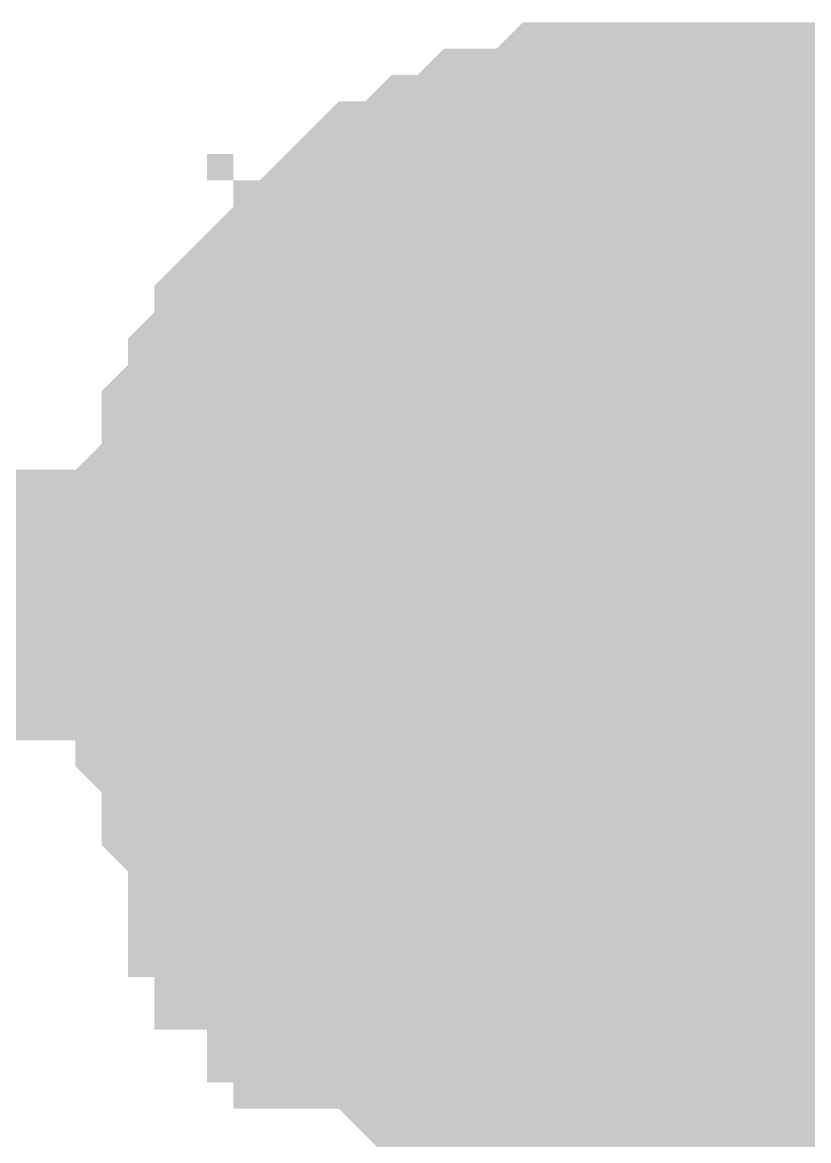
# Model space of a CAD drawing. Header units: inches. Extents: x 0 to 31.5, y 0 to 22.3.
# Drawn here: x 26.6701 to 26.70442, y 18.07642 to 18.12522 of the extents above; entities that cross this region are included whole.
import ezdxf

# ---------------------------------------------------------------- set-up
doc = ezdxf.new("R2010")
doc.units = ezdxf.units.IN
doc.header["$MEASUREMENT"] = 0
doc.layers.add('Sheet', color=255, linetype='Continuous')

msp = doc.modelspace()

# ---------------------------------------------------------------- linework, layer by layer
at = {"layer": 'Sheet'}
for points in [[(26.678314, 18.099799, 0.0118, 0.0118, 0), (26.678314, 18.100948, 0.0118, 0.0118, 0), (26.678314, 18.102096, 0.0118, 0.0118, 0), (26.678314, 18.102096, 0.0118, 0.0118, 0), (26.678314, 18.103245, 0.0118, 0.0118, 0), (26.679462, 18.104393, 0.0118, 0.0118, 0), (26.679462, 18.105542, 0.0118, 0.0118, 0), (26.679462, 18.10669, 0.0118, 0.0118, 0), (26.679462, 18.10669, 0.0118, 0.0118, 0), (26.68061, 18.107839, 0.0118, 0.0118, 0), (26.68061, 18.108987, 0.0118, 0.0118, 0), (26.681759, 18.110136, 0.0118, 0.0118, 0), (26.681759, 18.110136, 0.0118, 0.0118, 0), (26.681759, 18.111285, 0.0118, 0.0118, 0), (26.682907, 18.112433, 0.0118, 0.0118, 0), (26.684055, 18.112433, 0.0118, 0.0118, 0), (26.684055, 18.113582, 0.0118, 0.0118, 0), (26.685203, 18.113582, 0.0118, 0.0118, 0), (26.685203, 18.11473, 0.0118, 0.0118, 0), (26.686352, 18.115879, 0.0118, 0.0118, 0), (26.6875, 18.115879, 0.0118, 0.0118, 0), (26.6875, 18.115879, 0.0118, 0.0118, 0), (26.688648, 18.117027, 0.0118, 0.0118, 0), (26.689797, 18.117027, 0.0118, 0.0118, 0), (26.690945, 18.118176, 0.0118, 0.0118, 0), (26.690945, 18.118176, 0.0118, 0.0118, 0), (26.692093, 18.118176, 0.0118, 0.0118, 0), (26.693241, 18.118176, 0.0118, 0.0118, 0), (26.69439, 18.119324, 0.0118, 0.0118, 0), (26.695538, 18.119324, 0.0118, 0.0118, 0), (26.695538, 18.119324, 0.0118, 0.0118, 0), (26.696686, 18.119324, 0.0118, 0.0118, 0), (26.697835, 18.119324, 0.0118, 0.0118, 0)], [(26.678314, 18.099799, 0.0118, 0.0118, 0), (26.678314, 18.100948, 0.0118, 0.0118, 0), (26.678314, 18.102096, 0.0118, 0.0118, 0), (26.678314, 18.102096, 0.0118, 0.0118, 0), (26.678314, 18.103245, 0.0118, 0.0118, 0), (26.679462, 18.104393, 0.0118, 0.0118, 0), (26.679462, 18.105542, 0.0118, 0.0118, 0), (26.679462, 18.10669, 0.0118, 0.0118, 0), (26.679462, 18.10669, 0.0118, 0.0118, 0), (26.68061, 18.107839, 0.0118, 0.0118, 0), (26.68061, 18.108987, 0.0118, 0.0118, 0), (26.681759, 18.110136, 0.0118, 0.0118, 0), (26.681759, 18.110136, 0.0118, 0.0118, 0), (26.681759, 18.111285, 0.0118, 0.0118, 0), (26.682907, 18.112433, 0.0118, 0.0118, 0), (26.684055, 18.112433, 0.0118, 0.0118, 0), (26.684055, 18.113582, 0.0118, 0.0118, 0), (26.685203, 18.113582, 0.0118, 0.0118, 0), (26.685203, 18.11473, 0.0118, 0.0118, 0), (26.686352, 18.115879, 0.0118, 0.0118, 0), (26.6875, 18.115879, 0.0118, 0.0118, 0), (26.6875, 18.115879, 0.0118, 0.0118, 0), (26.688648, 18.117027, 0.0118, 0.0118, 0), (26.689797, 18.117027, 0.0118, 0.0118, 0), (26.690945, 18.118176, 0.0118, 0.0118, 0), (26.690945, 18.118176, 0.0118, 0.0118, 0), (26.692093, 18.118176, 0.0118, 0.0118, 0), (26.693241, 18.118176, 0.0118, 0.0118, 0), (26.69439, 18.119324, 0.0118, 0.0118, 0), (26.695538, 18.119324, 0.0118, 0.0118, 0), (26.695538, 18.119324, 0.0118, 0.0118, 0), (26.696686, 18.119324, 0.0118, 0.0118, 0), (26.697835, 18.119324, 0.0118, 0.0118, 0)], [(26.678314, 18.099799, 0.0118, 0.0118, 0), (26.678314, 18.100948, 0.0118, 0.0118, 0), (26.678314, 18.102096, 0.0118, 0.0118, 0), (26.678314, 18.102096, 0.0118, 0.0118, 0), (26.678314, 18.103245, 0.0118, 0.0118, 0), (26.679462, 18.104393, 0.0118, 0.0118, 0), (26.679462, 18.105542, 0.0118, 0.0118, 0), (26.679462, 18.10669, 0.0118, 0.0118, 0), (26.679462, 18.10669, 0.0118, 0.0118, 0), (26.68061, 18.107839, 0.0118, 0.0118, 0), (26.68061, 18.108987, 0.0118, 0.0118, 0), (26.681759, 18.110136, 0.0118, 0.0118, 0), (26.681759, 18.110136, 0.0118, 0.0118, 0), (26.681759, 18.111285, 0.0118, 0.0118, 0), (26.682907, 18.112433, 0.0118, 0.0118, 0), (26.684055, 18.112433, 0.0118, 0.0118, 0), (26.684055, 18.113582, 0.0118, 0.0118, 0), (26.685203, 18.113582, 0.0118, 0.0118, 0), (26.685203, 18.11473, 0.0118, 0.0118, 0), (26.686352, 18.115879, 0.0118, 0.0118, 0), (26.6875, 18.115879, 0.0118, 0.0118, 0), (26.6875, 18.115879, 0.0118, 0.0118, 0), (26.688648, 18.117027, 0.0118, 0.0118, 0), (26.689797, 18.117027, 0.0118, 0.0118, 0), (26.690945, 18.118176, 0.0118, 0.0118, 0), (26.690945, 18.118176, 0.0118, 0.0118, 0), (26.692093, 18.118176, 0.0118, 0.0118, 0), (26.693241, 18.118176, 0.0118, 0.0118, 0), (26.69439, 18.119324, 0.0118, 0.0118, 0), (26.695538, 18.119324, 0.0118, 0.0118, 0), (26.695538, 18.119324, 0.0118, 0.0118, 0), (26.696686, 18.119324, 0.0118, 0.0118, 0), (26.697835, 18.119324, 0.0118, 0.0118, 0)], [(26.678314, 18.099799, 0.0118, 0.0118, 0), (26.678314, 18.100948, 0.0118, 0.0118, 0), (26.678314, 18.102096, 0.0118, 0.0118, 0), (26.678314, 18.102096, 0.0118, 0.0118, 0), (26.678314, 18.103245, 0.0118, 0.0118, 0), (26.679462, 18.104393, 0.0118, 0.0118, 0), (26.679462, 18.105542, 0.0118, 0.0118, 0), (26.679462, 18.10669, 0.0118, 0.0118, 0), (26.679462, 18.10669, 0.0118, 0.0118, 0), (26.68061, 18.107839, 0.0118, 0.0118, 0), (26.68061, 18.108987, 0.0118, 0.0118, 0), (26.681759, 18.110136, 0.0118, 0.0118, 0), (26.681759, 18.110136, 0.0118, 0.0118, 0), (26.681759, 18.111285, 0.0118, 0.0118, 0), (26.682907, 18.112433, 0.0118, 0.0118, 0), (26.684055, 18.112433, 0.0118, 0.0118, 0), (26.684055, 18.113582, 0.0118, 0.0118, 0), (26.685203, 18.113582, 0.0118, 0.0118, 0), (26.685203, 18.11473, 0.0118, 0.0118, 0), (26.686352, 18.115879, 0.0118, 0.0118, 0), (26.6875, 18.115879, 0.0118, 0.0118, 0), (26.6875, 18.115879, 0.0118, 0.0118, 0), (26.688648, 18.117027, 0.0118, 0.0118, 0), (26.689797, 18.117027, 0.0118, 0.0118, 0), (26.690945, 18.118176, 0.0118, 0.0118, 0), (26.690945, 18.118176, 0.0118, 0.0118, 0), (26.692093, 18.118176, 0.0118, 0.0118, 0), (26.693241, 18.118176, 0.0118, 0.0118, 0), (26.69439, 18.119324, 0.0118, 0.0118, 0), (26.695538, 18.119324, 0.0118, 0.0118, 0), (26.695538, 18.119324, 0.0118, 0.0118, 0), (26.696686, 18.119324, 0.0118, 0.0118, 0), (26.697835, 18.119324, 0.0118, 0.0118, 0)], [(26.697835, 18.119324, 0.0118, 0.0118, 0), (26.697835, 18.119324, 0.0118, 0.0118, 0)], [(26.697835, 18.119324, 0.0118, 0.0118, 0), (26.698983, 18.119324, 0.0118, 0.0118, 0), (26.700131, 18.119324, 0.0118, 0.0118, 0), (26.70128, 18.119324, 0.0118, 0.0118, 0), (26.702428, 18.119324, 0.0118, 0.0118, 0), (26.703576, 18.118176, 0.0118, 0.0118, 0), (26.703576, 18.118176, 0.0118, 0.0118, 0), (26.704724, 18.118176, 0.0118, 0.0118, 0), (26.705873, 18.118176, 0.0118, 0.0118, 0), (26.707021, 18.117027, 0.0118, 0.0118, 0), (26.708169, 18.117027, 0.0118, 0.0118, 0), (26.708169, 18.115879, 0.0118, 0.0118, 0), (26.709318, 18.115879, 0.0118, 0.0118, 0), (26.710466, 18.115879, 0.0118, 0.0118, 0)], [(26.697835, 18.119324, 0.0118, 0.0118, 0), (26.697835, 18.119324, 0.0118, 0.0118, 0)], [(26.697835, 18.119324, 0.0118, 0.0118, 0), (26.698983, 18.119324, 0.0118, 0.0118, 0), (26.700131, 18.119324, 0.0118, 0.0118, 0), (26.70128, 18.119324, 0.0118, 0.0118, 0), (26.702428, 18.119324, 0.0118, 0.0118, 0), (26.703576, 18.118176, 0.0118, 0.0118, 0), (26.703576, 18.118176, 0.0118, 0.0118, 0), (26.704724, 18.118176, 0.0118, 0.0118, 0), (26.705873, 18.118176, 0.0118, 0.0118, 0), (26.707021, 18.117027, 0.0118, 0.0118, 0), (26.708169, 18.117027, 0.0118, 0.0118, 0), (26.708169, 18.115879, 0.0118, 0.0118, 0), (26.709318, 18.115879, 0.0118, 0.0118, 0), (26.710466, 18.115879, 0.0118, 0.0118, 0)], [(26.697835, 18.119324, 0.0118, 0.0118, 0), (26.697835, 18.119324, 0.0118, 0.0118, 0)], [(26.697835, 18.119324, 0.0118, 0.0118, 0), (26.698983, 18.119324, 0.0118, 0.0118, 0), (26.700131, 18.119324, 0.0118, 0.0118, 0), (26.70128, 18.119324, 0.0118, 0.0118, 0), (26.702428, 18.119324, 0.0118, 0.0118, 0), (26.703576, 18.118176, 0.0118, 0.0118, 0), (26.703576, 18.118176, 0.0118, 0.0118, 0), (26.704724, 18.118176, 0.0118, 0.0118, 0), (26.705873, 18.118176, 0.0118, 0.0118, 0), (26.707021, 18.117027, 0.0118, 0.0118, 0), (26.708169, 18.117027, 0.0118, 0.0118, 0), (26.708169, 18.115879, 0.0118, 0.0118, 0), (26.709318, 18.115879, 0.0118, 0.0118, 0), (26.710466, 18.115879, 0.0118, 0.0118, 0)], [(26.697835, 18.119324, 0.0118, 0.0118, 0), (26.697835, 18.119324, 0.0118, 0.0118, 0)], [(26.697835, 18.119324, 0.0118, 0.0118, 0), (26.698983, 18.119324, 0.0118, 0.0118, 0), (26.700131, 18.119324, 0.0118, 0.0118, 0), (26.70128, 18.119324, 0.0118, 0.0118, 0), (26.702428, 18.119324, 0.0118, 0.0118, 0), (26.703576, 18.118176, 0.0118, 0.0118, 0), (26.703576, 18.118176, 0.0118, 0.0118, 0), (26.704724, 18.118176, 0.0118, 0.0118, 0), (26.705873, 18.118176, 0.0118, 0.0118, 0), (26.707021, 18.117027, 0.0118, 0.0118, 0), (26.708169, 18.117027, 0.0118, 0.0118, 0), (26.708169, 18.115879, 0.0118, 0.0118, 0), (26.709318, 18.115879, 0.0118, 0.0118, 0), (26.710466, 18.115879, 0.0118, 0.0118, 0)], [(26.678314, 18.099799, 0.0039, 0.0039, 0), (26.678314, 18.100948, 0.0039, 0.0039, 0), (26.678314, 18.102096, 0.0039, 0.0039, 0), (26.678314, 18.102096, 0.0039, 0.0039, 0), (26.678314, 18.103245, 0.0039, 0.0039, 0), (26.679462, 18.104393, 0.0039, 0.0039, 0), (26.679462, 18.105542, 0.0039, 0.0039, 0), (26.679462, 18.10669, 0.0039, 0.0039, 0), (26.679462, 18.10669, 0.0039, 0.0039, 0), (26.68061, 18.107839, 0.0039, 0.0039, 0), (26.68061, 18.108987, 0.0039, 0.0039, 0), (26.681759, 18.110136, 0.0039, 0.0039, 0), (26.681759, 18.110136, 0.0039, 0.0039, 0), (26.681759, 18.111285, 0.0039, 0.0039, 0), (26.682907, 18.112433, 0.0039, 0.0039, 0), (26.684055, 18.112433, 0.0039, 0.0039, 0), (26.684055, 18.113582, 0.0039, 0.0039, 0), (26.685203, 18.113582, 0.0039, 0.0039, 0), (26.685203, 18.11473, 0.0039, 0.0039, 0), (26.686352, 18.115879, 0.0039, 0.0039, 0), (26.6875, 18.115879, 0.0039, 0.0039, 0), (26.6875, 18.115879, 0.0039, 0.0039, 0), (26.688648, 18.117027, 0.0039, 0.0039, 0), (26.689797, 18.117027, 0.0039, 0.0039, 0), (26.690945, 18.118176, 0.0039, 0.0039, 0), (26.690945, 18.118176, 0.0039, 0.0039, 0), (26.692093, 18.118176, 0.0039, 0.0039, 0), (26.693241, 18.118176, 0.0039, 0.0039, 0), (26.69439, 18.119324, 0.0039, 0.0039, 0), (26.695538, 18.119324, 0.0039, 0.0039, 0), (26.695538, 18.119324, 0.0039, 0.0039, 0), (26.696686, 18.119324, 0.0039, 0.0039, 0), (26.697835, 18.119324, 0.0039, 0.0039, 0)], [(26.678314, 18.099799, 0.0039, 0.0039, 0), (26.678314, 18.100948, 0.0039, 0.0039, 0), (26.678314, 18.102096, 0.0039, 0.0039, 0), (26.678314, 18.102096, 0.0039, 0.0039, 0), (26.678314, 18.103245, 0.0039, 0.0039, 0), (26.679462, 18.104393, 0.0039, 0.0039, 0), (26.679462, 18.105542, 0.0039, 0.0039, 0), (26.679462, 18.10669, 0.0039, 0.0039, 0), (26.679462, 18.10669, 0.0039, 0.0039, 0), (26.68061, 18.107839, 0.0039, 0.0039, 0), (26.68061, 18.108987, 0.0039, 0.0039, 0), (26.681759, 18.110136, 0.0039, 0.0039, 0), (26.681759, 18.110136, 0.0039, 0.0039, 0), (26.681759, 18.111285, 0.0039, 0.0039, 0), (26.682907, 18.112433, 0.0039, 0.0039, 0), (26.684055, 18.112433, 0.0039, 0.0039, 0), (26.684055, 18.113582, 0.0039, 0.0039, 0), (26.685203, 18.113582, 0.0039, 0.0039, 0), (26.685203, 18.11473, 0.0039, 0.0039, 0), (26.686352, 18.115879, 0.0039, 0.0039, 0), (26.6875, 18.115879, 0.0039, 0.0039, 0), (26.6875, 18.115879, 0.0039, 0.0039, 0), (26.688648, 18.117027, 0.0039, 0.0039, 0), (26.689797, 18.117027, 0.0039, 0.0039, 0), (26.690945, 18.118176, 0.0039, 0.0039, 0), (26.690945, 18.118176, 0.0039, 0.0039, 0), (26.692093, 18.118176, 0.0039, 0.0039, 0), (26.693241, 18.118176, 0.0039, 0.0039, 0), (26.69439, 18.119324, 0.0039, 0.0039, 0), (26.695538, 18.119324, 0.0039, 0.0039, 0), (26.695538, 18.119324, 0.0039, 0.0039, 0), (26.696686, 18.119324, 0.0039, 0.0039, 0), (26.697835, 18.119324, 0.0039, 0.0039, 0)], [(26.678314, 18.099799, 0.0039, 0.0039, 0), (26.678314, 18.100948, 0.0039, 0.0039, 0), (26.678314, 18.102096, 0.0039, 0.0039, 0), (26.678314, 18.102096, 0.0039, 0.0039, 0), (26.678314, 18.103245, 0.0039, 0.0039, 0), (26.679462, 18.104393, 0.0039, 0.0039, 0), (26.679462, 18.105542, 0.0039, 0.0039, 0), (26.679462, 18.10669, 0.0039, 0.0039, 0), (26.679462, 18.10669, 0.0039, 0.0039, 0), (26.68061, 18.107839, 0.0039, 0.0039, 0), (26.68061, 18.108987, 0.0039, 0.0039, 0), (26.681759, 18.110136, 0.0039, 0.0039, 0), (26.681759, 18.110136, 0.0039, 0.0039, 0), (26.681759, 18.111285, 0.0039, 0.0039, 0), (26.682907, 18.112433, 0.0039, 0.0039, 0), (26.684055, 18.112433, 0.0039, 0.0039, 0), (26.684055, 18.113582, 0.0039, 0.0039, 0), (26.685203, 18.113582, 0.0039, 0.0039, 0), (26.685203, 18.11473, 0.0039, 0.0039, 0), (26.686352, 18.115879, 0.0039, 0.0039, 0), (26.6875, 18.115879, 0.0039, 0.0039, 0), (26.6875, 18.115879, 0.0039, 0.0039, 0), (26.688648, 18.117027, 0.0039, 0.0039, 0), (26.689797, 18.117027, 0.0039, 0.0039, 0), (26.690945, 18.118176, 0.0039, 0.0039, 0), (26.690945, 18.118176, 0.0039, 0.0039, 0), (26.692093, 18.118176, 0.0039, 0.0039, 0), (26.693241, 18.118176, 0.0039, 0.0039, 0), (26.69439, 18.119324, 0.0039, 0.0039, 0), (26.695538, 18.119324, 0.0039, 0.0039, 0), (26.695538, 18.119324, 0.0039, 0.0039, 0), (26.696686, 18.119324, 0.0039, 0.0039, 0), (26.697835, 18.119324, 0.0039, 0.0039, 0)], [(26.678314, 18.099799, 0.0039, 0.0039, 0), (26.678314, 18.100948, 0.0039, 0.0039, 0), (26.678314, 18.102096, 0.0039, 0.0039, 0), (26.678314, 18.102096, 0.0039, 0.0039, 0), (26.678314, 18.103245, 0.0039, 0.0039, 0), (26.679462, 18.104393, 0.0039, 0.0039, 0), (26.679462, 18.105542, 0.0039, 0.0039, 0), (26.679462, 18.10669, 0.0039, 0.0039, 0), (26.679462, 18.10669, 0.0039, 0.0039, 0), (26.68061, 18.107839, 0.0039, 0.0039, 0), (26.68061, 18.108987, 0.0039, 0.0039, 0), (26.681759, 18.110136, 0.0039, 0.0039, 0), (26.681759, 18.110136, 0.0039, 0.0039, 0), (26.681759, 18.111285, 0.0039, 0.0039, 0), (26.682907, 18.112433, 0.0039, 0.0039, 0), (26.684055, 18.112433, 0.0039, 0.0039, 0), (26.684055, 18.113582, 0.0039, 0.0039, 0), (26.685203, 18.113582, 0.0039, 0.0039, 0), (26.685203, 18.11473, 0.0039, 0.0039, 0), (26.686352, 18.115879, 0.0039, 0.0039, 0), (26.6875, 18.115879, 0.0039, 0.0039, 0), (26.6875, 18.115879, 0.0039, 0.0039, 0), (26.688648, 18.117027, 0.0039, 0.0039, 0), (26.689797, 18.117027, 0.0039, 0.0039, 0), (26.690945, 18.118176, 0.0039, 0.0039, 0), (26.690945, 18.118176, 0.0039, 0.0039, 0), (26.692093, 18.118176, 0.0039, 0.0039, 0), (26.693241, 18.118176, 0.0039, 0.0039, 0), (26.69439, 18.119324, 0.0039, 0.0039, 0), (26.695538, 18.119324, 0.0039, 0.0039, 0), (26.695538, 18.119324, 0.0039, 0.0039, 0), (26.696686, 18.119324, 0.0039, 0.0039, 0), (26.697835, 18.119324, 0.0039, 0.0039, 0)], [(26.697835, 18.119324, 0.0039, 0.0039, 0), (26.697835, 18.119324, 0.0039, 0.0039, 0)], [(26.697835, 18.119324, 0.0039, 0.0039, 0), (26.698983, 18.119324, 0.0039, 0.0039, 0), (26.700131, 18.119324, 0.0039, 0.0039, 0), (26.70128, 18.119324, 0.0039, 0.0039, 0), (26.702428, 18.119324, 0.0039, 0.0039, 0), (26.703576, 18.118176, 0.0039, 0.0039, 0), (26.703576, 18.118176, 0.0039, 0.0039, 0), (26.704724, 18.118176, 0.0039, 0.0039, 0), (26.705873, 18.118176, 0.0039, 0.0039, 0), (26.707021, 18.117027, 0.0039, 0.0039, 0)], [(26.697835, 18.119324, 0.0039, 0.0039, 0), (26.697835, 18.119324, 0.0039, 0.0039, 0)], [(26.697835, 18.119324, 0.0039, 0.0039, 0), (26.698983, 18.119324, 0.0039, 0.0039, 0), (26.700131, 18.119324, 0.0039, 0.0039, 0), (26.70128, 18.119324, 0.0039, 0.0039, 0), (26.702428, 18.119324, 0.0039, 0.0039, 0), (26.703576, 18.118176, 0.0039, 0.0039, 0), (26.703576, 18.118176, 0.0039, 0.0039, 0), (26.704724, 18.118176, 0.0039, 0.0039, 0), (26.705873, 18.118176, 0.0039, 0.0039, 0), (26.707021, 18.117027, 0.0039, 0.0039, 0)], [(26.697835, 18.119324, 0.0039, 0.0039, 0), (26.697835, 18.119324, 0.0039, 0.0039, 0)], [(26.697835, 18.119324, 0.0039, 0.0039, 0), (26.698983, 18.119324, 0.0039, 0.0039, 0), (26.700131, 18.119324, 0.0039, 0.0039, 0), (26.70128, 18.119324, 0.0039, 0.0039, 0), (26.702428, 18.119324, 0.0039, 0.0039, 0), (26.703576, 18.118176, 0.0039, 0.0039, 0), (26.703576, 18.118176, 0.0039, 0.0039, 0), (26.704724, 18.118176, 0.0039, 0.0039, 0), (26.705873, 18.118176, 0.0039, 0.0039, 0), (26.707021, 18.117027, 0.0039, 0.0039, 0)], [(26.697835, 18.119324, 0.0039, 0.0039, 0), (26.697835, 18.119324, 0.0039, 0.0039, 0)], [(26.697835, 18.119324, 0.0039, 0.0039, 0), (26.698983, 18.119324, 0.0039, 0.0039, 0), (26.700131, 18.119324, 0.0039, 0.0039, 0), (26.70128, 18.119324, 0.0039, 0.0039, 0), (26.702428, 18.119324, 0.0039, 0.0039, 0), (26.703576, 18.118176, 0.0039, 0.0039, 0), (26.703576, 18.118176, 0.0039, 0.0039, 0), (26.704724, 18.118176, 0.0039, 0.0039, 0), (26.705873, 18.118176, 0.0039, 0.0039, 0), (26.707021, 18.117027, 0.0039, 0.0039, 0)], [(25.898622, 18.099799, 0.0118, 0.0118, 0), (26.697835, 18.099799, 0.0118, 0.0118, 0), (27.498196, 18.099799, 0.0118, 0.0118, 0)], [(26.697835, 18.079125, 0.0118, 0.0118, 0), (26.696686, 18.079125, 0.0118, 0.0118, 0), (26.695538, 18.079125, 0.0118, 0.0118, 0), (26.695538, 18.079125, 0.0118, 0.0118, 0), (26.69439, 18.079125, 0.0118, 0.0118, 0), (26.693241, 18.080274, 0.0118, 0.0118, 0), (26.692093, 18.080274, 0.0118, 0.0118, 0), (26.690945, 18.080274, 0.0118, 0.0118, 0), (26.690945, 18.080274, 0.0118, 0.0118, 0), (26.689797, 18.081423, 0.0118, 0.0118, 0), (26.688648, 18.081423, 0.0118, 0.0118, 0), (26.6875, 18.082571, 0.0118, 0.0118, 0), (26.6875, 18.082571, 0.0118, 0.0118, 0), (26.686352, 18.08372, 0.0118, 0.0118, 0), (26.685203, 18.08372, 0.0118, 0.0118, 0), (26.685203, 18.084868, 0.0118, 0.0118, 0), (26.684055, 18.084868, 0.0118, 0.0118, 0), (26.684055, 18.086017, 0.0118, 0.0118, 0), (26.682907, 18.087165, 0.0118, 0.0118, 0), (26.681759, 18.087165, 0.0118, 0.0118, 0), (26.681759, 18.088314, 0.0118, 0.0118, 0), (26.681759, 18.089462, 0.0118, 0.0118, 0), (26.68061, 18.089462, 0.0118, 0.0118, 0), (26.68061, 18.090611, 0.0118, 0.0118, 0), (26.679462, 18.091759, 0.0118, 0.0118, 0), (26.679462, 18.092908, 0.0118, 0.0118, 0), (26.679462, 18.094056, 0.0118, 0.0118, 0), (26.679462, 18.094056, 0.0118, 0.0118, 0), (26.678314, 18.095205, 0.0118, 0.0118, 0), (26.678314, 18.096354, 0.0118, 0.0118, 0), (26.678314, 18.097502, 0.0118, 0.0118, 0), (26.678314, 18.098651, 0.0118, 0.0118, 0), (26.678314, 18.099799, 0.0118, 0.0118, 0)], [(26.678314, 18.099799, 0.0118, 0.0118, 0), (26.678314, 18.099799, 0.0118, 0.0118, 0)], [(26.697835, 18.079125, 0.0118, 0.0118, 0), (26.696686, 18.079125, 0.0118, 0.0118, 0), (26.695538, 18.079125, 0.0118, 0.0118, 0), (26.695538, 18.079125, 0.0118, 0.0118, 0), (26.69439, 18.079125, 0.0118, 0.0118, 0), (26.693241, 18.080274, 0.0118, 0.0118, 0), (26.692093, 18.080274, 0.0118, 0.0118, 0), (26.690945, 18.080274, 0.0118, 0.0118, 0), (26.690945, 18.080274, 0.0118, 0.0118, 0), (26.689797, 18.081423, 0.0118, 0.0118, 0), (26.688648, 18.081423, 0.0118, 0.0118, 0), (26.6875, 18.082571, 0.0118, 0.0118, 0), (26.6875, 18.082571, 0.0118, 0.0118, 0), (26.686352, 18.08372, 0.0118, 0.0118, 0), (26.685203, 18.08372, 0.0118, 0.0118, 0), (26.685203, 18.084868, 0.0118, 0.0118, 0), (26.684055, 18.084868, 0.0118, 0.0118, 0), (26.684055, 18.086017, 0.0118, 0.0118, 0), (26.682907, 18.087165, 0.0118, 0.0118, 0), (26.681759, 18.087165, 0.0118, 0.0118, 0), (26.681759, 18.088314, 0.0118, 0.0118, 0), (26.681759, 18.089462, 0.0118, 0.0118, 0), (26.68061, 18.089462, 0.0118, 0.0118, 0), (26.68061, 18.090611, 0.0118, 0.0118, 0), (26.679462, 18.091759, 0.0118, 0.0118, 0), (26.679462, 18.092908, 0.0118, 0.0118, 0), (26.679462, 18.094056, 0.0118, 0.0118, 0), (26.679462, 18.094056, 0.0118, 0.0118, 0), (26.678314, 18.095205, 0.0118, 0.0118, 0), (26.678314, 18.096354, 0.0118, 0.0118, 0), (26.678314, 18.097502, 0.0118, 0.0118, 0), (26.678314, 18.098651, 0.0118, 0.0118, 0), (26.678314, 18.099799, 0.0118, 0.0118, 0)], [(26.678314, 18.099799, 0.0118, 0.0118, 0), (26.678314, 18.099799, 0.0118, 0.0118, 0)], [(26.697835, 18.079125, 0.0118, 0.0118, 0), (26.696686, 18.079125, 0.0118, 0.0118, 0), (26.695538, 18.079125, 0.0118, 0.0118, 0), (26.695538, 18.079125, 0.0118, 0.0118, 0), (26.69439, 18.079125, 0.0118, 0.0118, 0), (26.693241, 18.080274, 0.0118, 0.0118, 0), (26.692093, 18.080274, 0.0118, 0.0118, 0), (26.690945, 18.080274, 0.0118, 0.0118, 0), (26.690945, 18.080274, 0.0118, 0.0118, 0), (26.689797, 18.081423, 0.0118, 0.0118, 0), (26.688648, 18.081423, 0.0118, 0.0118, 0), (26.6875, 18.082571, 0.0118, 0.0118, 0), (26.6875, 18.082571, 0.0118, 0.0118, 0), (26.686352, 18.08372, 0.0118, 0.0118, 0), (26.685203, 18.08372, 0.0118, 0.0118, 0), (26.685203, 18.084868, 0.0118, 0.0118, 0), (26.684055, 18.084868, 0.0118, 0.0118, 0), (26.684055, 18.086017, 0.0118, 0.0118, 0), (26.682907, 18.087165, 0.0118, 0.0118, 0), (26.681759, 18.087165, 0.0118, 0.0118, 0), (26.681759, 18.088314, 0.0118, 0.0118, 0), (26.681759, 18.089462, 0.0118, 0.0118, 0), (26.68061, 18.089462, 0.0118, 0.0118, 0), (26.68061, 18.090611, 0.0118, 0.0118, 0), (26.679462, 18.091759, 0.0118, 0.0118, 0), (26.679462, 18.092908, 0.0118, 0.0118, 0), (26.679462, 18.094056, 0.0118, 0.0118, 0), (26.679462, 18.094056, 0.0118, 0.0118, 0), (26.678314, 18.095205, 0.0118, 0.0118, 0), (26.678314, 18.096354, 0.0118, 0.0118, 0), (26.678314, 18.097502, 0.0118, 0.0118, 0), (26.678314, 18.098651, 0.0118, 0.0118, 0), (26.678314, 18.099799, 0.0118, 0.0118, 0)], [(26.678314, 18.099799, 0.0118, 0.0118, 0), (26.678314, 18.099799, 0.0118, 0.0118, 0)], [(26.697835, 18.079125, 0.0118, 0.0118, 0), (26.696686, 18.079125, 0.0118, 0.0118, 0), (26.695538, 18.079125, 0.0118, 0.0118, 0), (26.695538, 18.079125, 0.0118, 0.0118, 0), (26.69439, 18.079125, 0.0118, 0.0118, 0), (26.693241, 18.080274, 0.0118, 0.0118, 0), (26.692093, 18.080274, 0.0118, 0.0118, 0), (26.690945, 18.080274, 0.0118, 0.0118, 0), (26.690945, 18.080274, 0.0118, 0.0118, 0), (26.689797, 18.081423, 0.0118, 0.0118, 0), (26.688648, 18.081423, 0.0118, 0.0118, 0), (26.6875, 18.082571, 0.0118, 0.0118, 0), (26.6875, 18.082571, 0.0118, 0.0118, 0), (26.686352, 18.08372, 0.0118, 0.0118, 0), (26.685203, 18.08372, 0.0118, 0.0118, 0), (26.685203, 18.084868, 0.0118, 0.0118, 0), (26.684055, 18.084868, 0.0118, 0.0118, 0), (26.684055, 18.086017, 0.0118, 0.0118, 0), (26.682907, 18.087165, 0.0118, 0.0118, 0), (26.681759, 18.087165, 0.0118, 0.0118, 0), (26.681759, 18.088314, 0.0118, 0.0118, 0), (26.681759, 18.089462, 0.0118, 0.0118, 0), (26.68061, 18.089462, 0.0118, 0.0118, 0), (26.68061, 18.090611, 0.0118, 0.0118, 0), (26.679462, 18.091759, 0.0118, 0.0118, 0), (26.679462, 18.092908, 0.0118, 0.0118, 0), (26.679462, 18.094056, 0.0118, 0.0118, 0), (26.679462, 18.094056, 0.0118, 0.0118, 0), (26.678314, 18.095205, 0.0118, 0.0118, 0), (26.678314, 18.096354, 0.0118, 0.0118, 0), (26.678314, 18.097502, 0.0118, 0.0118, 0), (26.678314, 18.098651, 0.0118, 0.0118, 0), (26.678314, 18.099799, 0.0118, 0.0118, 0)], [(26.678314, 18.099799, 0.0118, 0.0118, 0), (26.678314, 18.099799, 0.0118, 0.0118, 0)], [(26.697835, 18.099799, 0.0118, 0.0118, 0), (26.697835, 17.999876, 0.0118, 0.0118, 0)], [(26.697835, 18.079125, 0.0039, 0.0039, 0), (26.696686, 18.079125, 0.0039, 0.0039, 0), (26.695538, 18.079125, 0.0039, 0.0039, 0), (26.695538, 18.079125, 0.0039, 0.0039, 0), (26.69439, 18.079125, 0.0039, 0.0039, 0), (26.693241, 18.080274, 0.0039, 0.0039, 0), (26.692093, 18.080274, 0.0039, 0.0039, 0), (26.690945, 18.080274, 0.0039, 0.0039, 0), (26.690945, 18.080274, 0.0039, 0.0039, 0), (26.689797, 18.081423, 0.0039, 0.0039, 0), (26.688648, 18.081423, 0.0039, 0.0039, 0), (26.6875, 18.082571, 0.0039, 0.0039, 0), (26.6875, 18.082571, 0.0039, 0.0039, 0), (26.686352, 18.08372, 0.0039, 0.0039, 0), (26.685203, 18.08372, 0.0039, 0.0039, 0), (26.685203, 18.084868, 0.0039, 0.0039, 0), (26.684055, 18.084868, 0.0039, 0.0039, 0), (26.684055, 18.086017, 0.0039, 0.0039, 0), (26.682907, 18.087165, 0.0039, 0.0039, 0), (26.681759, 18.087165, 0.0039, 0.0039, 0), (26.681759, 18.088314, 0.0039, 0.0039, 0), (26.681759, 18.089462, 0.0039, 0.0039, 0), (26.68061, 18.089462, 0.0039, 0.0039, 0), (26.68061, 18.090611, 0.0039, 0.0039, 0), (26.679462, 18.091759, 0.0039, 0.0039, 0), (26.679462, 18.092908, 0.0039, 0.0039, 0), (26.679462, 18.094056, 0.0039, 0.0039, 0), (26.679462, 18.094056, 0.0039, 0.0039, 0), (26.678314, 18.095205, 0.0039, 0.0039, 0), (26.678314, 18.096354, 0.0039, 0.0039, 0), (26.678314, 18.097502, 0.0039, 0.0039, 0), (26.678314, 18.098651, 0.0039, 0.0039, 0), (26.678314, 18.099799, 0.0039, 0.0039, 0)], [(26.678314, 18.099799, 0.0039, 0.0039, 0), (26.678314, 18.099799, 0.0039, 0.0039, 0)], [(26.697835, 18.079125, 0.0039, 0.0039, 0), (26.696686, 18.079125, 0.0039, 0.0039, 0), (26.695538, 18.079125, 0.0039, 0.0039, 0), (26.695538, 18.079125, 0.0039, 0.0039, 0), (26.69439, 18.079125, 0.0039, 0.0039, 0), (26.693241, 18.080274, 0.0039, 0.0039, 0), (26.692093, 18.080274, 0.0039, 0.0039, 0), (26.690945, 18.080274, 0.0039, 0.0039, 0), (26.690945, 18.080274, 0.0039, 0.0039, 0), (26.689797, 18.081423, 0.0039, 0.0039, 0), (26.688648, 18.081423, 0.0039, 0.0039, 0), (26.6875, 18.082571, 0.0039, 0.0039, 0), (26.6875, 18.082571, 0.0039, 0.0039, 0), (26.686352, 18.08372, 0.0039, 0.0039, 0), (26.685203, 18.08372, 0.0039, 0.0039, 0), (26.685203, 18.084868, 0.0039, 0.0039, 0), (26.684055, 18.084868, 0.0039, 0.0039, 0), (26.684055, 18.086017, 0.0039, 0.0039, 0), (26.682907, 18.087165, 0.0039, 0.0039, 0), (26.681759, 18.087165, 0.0039, 0.0039, 0), (26.681759, 18.088314, 0.0039, 0.0039, 0), (26.681759, 18.089462, 0.0039, 0.0039, 0), (26.68061, 18.089462, 0.0039, 0.0039, 0), (26.68061, 18.090611, 0.0039, 0.0039, 0), (26.679462, 18.091759, 0.0039, 0.0039, 0), (26.679462, 18.092908, 0.0039, 0.0039, 0), (26.679462, 18.094056, 0.0039, 0.0039, 0), (26.679462, 18.094056, 0.0039, 0.0039, 0), (26.678314, 18.095205, 0.0039, 0.0039, 0), (26.678314, 18.096354, 0.0039, 0.0039, 0), (26.678314, 18.097502, 0.0039, 0.0039, 0), (26.678314, 18.098651, 0.0039, 0.0039, 0), (26.678314, 18.099799, 0.0039, 0.0039, 0)], [(26.678314, 18.099799, 0.0039, 0.0039, 0), (26.678314, 18.099799, 0.0039, 0.0039, 0)], [(26.697835, 18.079125, 0.0039, 0.0039, 0), (26.696686, 18.079125, 0.0039, 0.0039, 0), (26.695538, 18.079125, 0.0039, 0.0039, 0), (26.695538, 18.079125, 0.0039, 0.0039, 0), (26.69439, 18.079125, 0.0039, 0.0039, 0), (26.693241, 18.080274, 0.0039, 0.0039, 0), (26.692093, 18.080274, 0.0039, 0.0039, 0), (26.690945, 18.080274, 0.0039, 0.0039, 0), (26.690945, 18.080274, 0.0039, 0.0039, 0), (26.689797, 18.081423, 0.0039, 0.0039, 0), (26.688648, 18.081423, 0.0039, 0.0039, 0), (26.6875, 18.082571, 0.0039, 0.0039, 0), (26.6875, 18.082571, 0.0039, 0.0039, 0), (26.686352, 18.08372, 0.0039, 0.0039, 0), (26.685203, 18.08372, 0.0039, 0.0039, 0), (26.685203, 18.084868, 0.0039, 0.0039, 0), (26.684055, 18.084868, 0.0039, 0.0039, 0), (26.684055, 18.086017, 0.0039, 0.0039, 0), (26.682907, 18.087165, 0.0039, 0.0039, 0), (26.681759, 18.087165, 0.0039, 0.0039, 0), (26.681759, 18.088314, 0.0039, 0.0039, 0), (26.681759, 18.089462, 0.0039, 0.0039, 0), (26.68061, 18.089462, 0.0039, 0.0039, 0), (26.68061, 18.090611, 0.0039, 0.0039, 0), (26.679462, 18.091759, 0.0039, 0.0039, 0), (26.679462, 18.092908, 0.0039, 0.0039, 0), (26.679462, 18.094056, 0.0039, 0.0039, 0), (26.679462, 18.094056, 0.0039, 0.0039, 0), (26.678314, 18.095205, 0.0039, 0.0039, 0), (26.678314, 18.096354, 0.0039, 0.0039, 0), (26.678314, 18.097502, 0.0039, 0.0039, 0), (26.678314, 18.098651, 0.0039, 0.0039, 0), (26.678314, 18.099799, 0.0039, 0.0039, 0)], [(26.678314, 18.099799, 0.0039, 0.0039, 0), (26.678314, 18.099799, 0.0039, 0.0039, 0)], [(26.697835, 18.079125, 0.0039, 0.0039, 0), (26.696686, 18.079125, 0.0039, 0.0039, 0), (26.695538, 18.079125, 0.0039, 0.0039, 0), (26.695538, 18.079125, 0.0039, 0.0039, 0), (26.69439, 18.079125, 0.0039, 0.0039, 0), (26.693241, 18.080274, 0.0039, 0.0039, 0), (26.692093, 18.080274, 0.0039, 0.0039, 0), (26.690945, 18.080274, 0.0039, 0.0039, 0), (26.690945, 18.080274, 0.0039, 0.0039, 0), (26.689797, 18.081423, 0.0039, 0.0039, 0), (26.688648, 18.081423, 0.0039, 0.0039, 0), (26.6875, 18.082571, 0.0039, 0.0039, 0), (26.6875, 18.082571, 0.0039, 0.0039, 0), (26.686352, 18.08372, 0.0039, 0.0039, 0), (26.685203, 18.08372, 0.0039, 0.0039, 0), (26.685203, 18.084868, 0.0039, 0.0039, 0), (26.684055, 18.084868, 0.0039, 0.0039, 0), (26.684055, 18.086017, 0.0039, 0.0039, 0), (26.682907, 18.087165, 0.0039, 0.0039, 0), (26.681759, 18.087165, 0.0039, 0.0039, 0), (26.681759, 18.088314, 0.0039, 0.0039, 0), (26.681759, 18.089462, 0.0039, 0.0039, 0), (26.68061, 18.089462, 0.0039, 0.0039, 0), (26.68061, 18.090611, 0.0039, 0.0039, 0), (26.679462, 18.091759, 0.0039, 0.0039, 0), (26.679462, 18.092908, 0.0039, 0.0039, 0), (26.679462, 18.094056, 0.0039, 0.0039, 0), (26.679462, 18.094056, 0.0039, 0.0039, 0), (26.678314, 18.095205, 0.0039, 0.0039, 0), (26.678314, 18.096354, 0.0039, 0.0039, 0), (26.678314, 18.097502, 0.0039, 0.0039, 0), (26.678314, 18.098651, 0.0039, 0.0039, 0), (26.678314, 18.099799, 0.0039, 0.0039, 0)], [(26.678314, 18.099799, 0.0039, 0.0039, 0), (26.678314, 18.099799, 0.0039, 0.0039, 0)], [(26.710466, 18.08372, 0.0118, 0.0118, 0), (26.709318, 18.082571, 0.0118, 0.0118, 0), (26.708169, 18.082571, 0.0118, 0.0118, 0), (26.708169, 18.081423, 0.0118, 0.0118, 0), (26.707021, 18.081423, 0.0118, 0.0118, 0), (26.705873, 18.080274, 0.0118, 0.0118, 0), (26.704724, 18.080274, 0.0118, 0.0118, 0), (26.703576, 18.080274, 0.0118, 0.0118, 0), (26.703576, 18.080274, 0.0118, 0.0118, 0), (26.702428, 18.079125, 0.0118, 0.0118, 0), (26.70128, 18.079125, 0.0118, 0.0118, 0), (26.700131, 18.079125, 0.0118, 0.0118, 0), (26.698983, 18.079125, 0.0118, 0.0118, 0), (26.697835, 18.079125, 0.0118, 0.0118, 0)], [(26.710466, 18.08372, 0.0118, 0.0118, 0), (26.709318, 18.082571, 0.0118, 0.0118, 0), (26.708169, 18.082571, 0.0118, 0.0118, 0), (26.708169, 18.081423, 0.0118, 0.0118, 0), (26.707021, 18.081423, 0.0118, 0.0118, 0), (26.705873, 18.080274, 0.0118, 0.0118, 0), (26.704724, 18.080274, 0.0118, 0.0118, 0), (26.703576, 18.080274, 0.0118, 0.0118, 0), (26.703576, 18.080274, 0.0118, 0.0118, 0), (26.702428, 18.079125, 0.0118, 0.0118, 0), (26.70128, 18.079125, 0.0118, 0.0118, 0), (26.700131, 18.079125, 0.0118, 0.0118, 0), (26.698983, 18.079125, 0.0118, 0.0118, 0), (26.697835, 18.079125, 0.0118, 0.0118, 0)], [(26.710466, 18.08372, 0.0118, 0.0118, 0), (26.709318, 18.082571, 0.0118, 0.0118, 0), (26.708169, 18.082571, 0.0118, 0.0118, 0), (26.708169, 18.081423, 0.0118, 0.0118, 0), (26.707021, 18.081423, 0.0118, 0.0118, 0), (26.705873, 18.080274, 0.0118, 0.0118, 0), (26.704724, 18.080274, 0.0118, 0.0118, 0), (26.703576, 18.080274, 0.0118, 0.0118, 0), (26.703576, 18.080274, 0.0118, 0.0118, 0), (26.702428, 18.079125, 0.0118, 0.0118, 0), (26.70128, 18.079125, 0.0118, 0.0118, 0), (26.700131, 18.079125, 0.0118, 0.0118, 0), (26.698983, 18.079125, 0.0118, 0.0118, 0), (26.697835, 18.079125, 0.0118, 0.0118, 0)], [(26.710466, 18.08372, 0.0118, 0.0118, 0), (26.709318, 18.082571, 0.0118, 0.0118, 0), (26.708169, 18.082571, 0.0118, 0.0118, 0), (26.708169, 18.081423, 0.0118, 0.0118, 0), (26.707021, 18.081423, 0.0118, 0.0118, 0), (26.705873, 18.080274, 0.0118, 0.0118, 0), (26.704724, 18.080274, 0.0118, 0.0118, 0), (26.703576, 18.080274, 0.0118, 0.0118, 0), (26.703576, 18.080274, 0.0118, 0.0118, 0), (26.702428, 18.079125, 0.0118, 0.0118, 0), (26.70128, 18.079125, 0.0118, 0.0118, 0), (26.700131, 18.079125, 0.0118, 0.0118, 0), (26.698983, 18.079125, 0.0118, 0.0118, 0), (26.697835, 18.079125, 0.0118, 0.0118, 0)], [(26.707021, 18.081423, 0.0039, 0.0039, 0), (26.705873, 18.080274, 0.0039, 0.0039, 0), (26.704724, 18.080274, 0.0039, 0.0039, 0), (26.703576, 18.080274, 0.0039, 0.0039, 0), (26.703576, 18.080274, 0.0039, 0.0039, 0), (26.702428, 18.079125, 0.0039, 0.0039, 0), (26.70128, 18.079125, 0.0039, 0.0039, 0), (26.700131, 18.079125, 0.0039, 0.0039, 0), (26.698983, 18.079125, 0.0039, 0.0039, 0), (26.697835, 18.079125, 0.0039, 0.0039, 0)], [(26.707021, 18.081423, 0.0039, 0.0039, 0), (26.705873, 18.080274, 0.0039, 0.0039, 0), (26.704724, 18.080274, 0.0039, 0.0039, 0), (26.703576, 18.080274, 0.0039, 0.0039, 0), (26.703576, 18.080274, 0.0039, 0.0039, 0), (26.702428, 18.079125, 0.0039, 0.0039, 0), (26.70128, 18.079125, 0.0039, 0.0039, 0), (26.700131, 18.079125, 0.0039, 0.0039, 0), (26.698983, 18.079125, 0.0039, 0.0039, 0), (26.697835, 18.079125, 0.0039, 0.0039, 0)], [(26.707021, 18.081423, 0.0039, 0.0039, 0), (26.705873, 18.080274, 0.0039, 0.0039, 0), (26.704724, 18.080274, 0.0039, 0.0039, 0), (26.703576, 18.080274, 0.0039, 0.0039, 0), (26.703576, 18.080274, 0.0039, 0.0039, 0), (26.702428, 18.079125, 0.0039, 0.0039, 0), (26.70128, 18.079125, 0.0039, 0.0039, 0), (26.700131, 18.079125, 0.0039, 0.0039, 0), (26.698983, 18.079125, 0.0039, 0.0039, 0), (26.697835, 18.079125, 0.0039, 0.0039, 0)], [(26.707021, 18.081423, 0.0039, 0.0039, 0), (26.705873, 18.080274, 0.0039, 0.0039, 0), (26.704724, 18.080274, 0.0039, 0.0039, 0), (26.703576, 18.080274, 0.0039, 0.0039, 0), (26.703576, 18.080274, 0.0039, 0.0039, 0), (26.702428, 18.079125, 0.0039, 0.0039, 0), (26.70128, 18.079125, 0.0039, 0.0039, 0), (26.700131, 18.079125, 0.0039, 0.0039, 0), (26.698983, 18.079125, 0.0039, 0.0039, 0), (26.697835, 18.079125, 0.0039, 0.0039, 0)]]:
    msp.add_lwpolyline(points, format="xyseb", dxfattribs=at)
msp.add_lwpolyline([(26.69, 18.1, 0.02, 0.02, 1), (26.71, 18.1, 0.02, 0.02, 1)], format="xyseb", close=True, dxfattribs=at)

doc.saveas('drawing.dxf')
